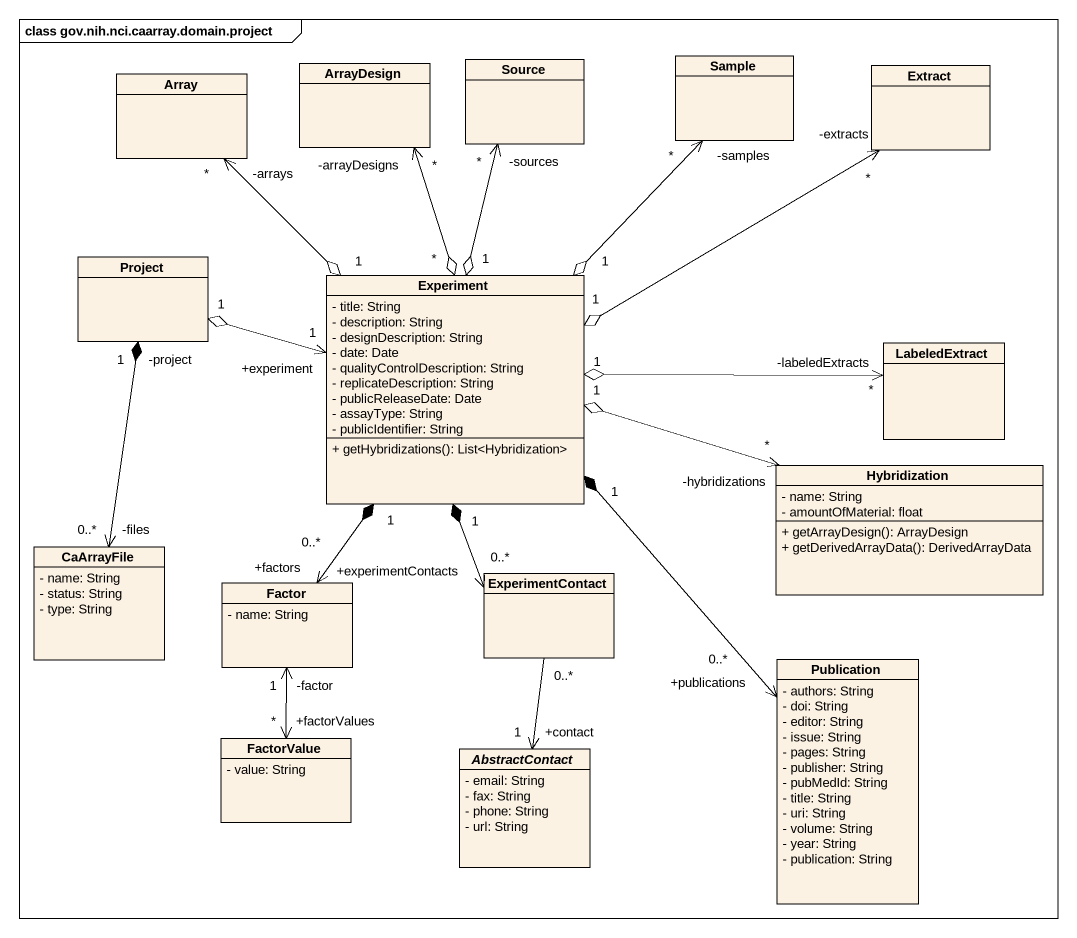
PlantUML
@startuml
mainframe class gov.nih.nci.caarray.domain.project
hide circle
hide empty members
skinparam classAttributeIconSize 0
class Array
class ArrayDesign
class Source
class Sample
class Extract
class Project
class Experiment {
  - title: String
  - description: String
  - designDescription: String
  - date: Date
  - qualityControlDescription: String
  - replicateDescription: String
  - publicReleaseDate: Date
  - assayType: String
  - publicIdentifier: String
  + getHybridizations(): List<Hybridization>
}
class LabeledExtract
class Hybridization {
  - name: String
  - amountOfMaterial: float
  + getArrayDesign(): ArrayDesign
  + getDerivedArrayData(): DerivedArrayData
}
class CaArrayFile {
  - name: String
  - status: String
  - type: String
}
class Factor {
  - name: String
}
class ExperimentContact
class Publication {
  - authors: String
  - doi: String
  - editor: String
  - issue: String
  - pages: String
  - publisher: String
  - pubMedId: String
  - title: String
  - uri: String
  - volume: String
  - year: String
  - publication: String
}
class FactorValue {
  - value: String
}
abstract class AbstractContact {
  - email: String
  - fax: String
  - phone: String
  - url: String
}
Project "1" o-right-> "+experiment\n1" Experiment
Project "-project\n1" *--> "-files\n0..*" CaArrayFile
Experiment "1" o-up-> "-arrays\n*" Array
Experiment "*" o-up-> "-arrayDesigns\n*" ArrayDesign
Experiment "1" o-up-> "-sources\n*" Source
Experiment "1" o-up-> "-samples\n*" Sample
Experiment "1" o-right-> "-extracts\n*" Extract
Experiment "1" o-right-> "-labeledExtracts\n*" LabeledExtract
Experiment "1" o-right-> "-hybridizations\n*" Hybridization
Experiment "1" *--> "+factors\n0..*" Factor
Experiment "1" *--> "+experimentContacts\n0..*" ExperimentContact
Experiment "1" *--> "+publications\n0..*" Publication
ExperimentContact "0..*" --> "+contact\n1" AbstractContact
FactorValue "+factorValues\n*" <-up-> "-factor\n1" Factor
@enduml
